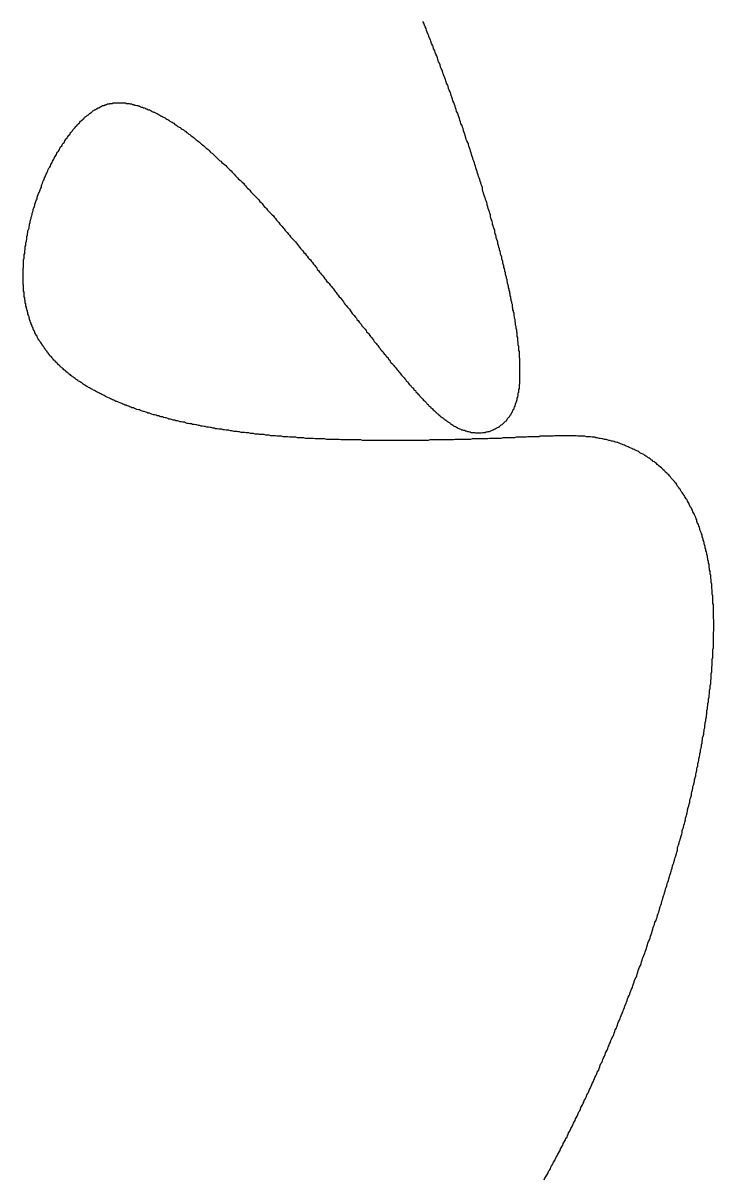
# Model space of a CAD drawing. Header units: millimetres. Extents: x 35 to 605, y 64 to 964.
# Drawn here: x 349.07 to 361.96, y 811.13 to 832.7 of the extents above; entities that cross this region are included whole.
import ezdxf

# ---------------------------------------------------------------- set-up
doc = ezdxf.new("R2010")
doc.units = ezdxf.units.MM
doc.layers.add('DRAW', color=7, linetype='Continuous')

msp = doc.modelspace()

# ---------------------------------------------------------------- linework, layer by layer
at = {"layer": 'DRAW'}
msp.add_polyline3d([(358.787, 811.108, 0), (358.797, 811.128, 0), (358.817, 811.158, 0), (358.827, 811.178, 0), (358.837, 811.198, 0), (358.857, 811.228, 0), (358.867, 811.248, 0), (358.877, 811.278, 0), (358.897, 811.298, 0), (358.907, 811.318, 0), (358.917, 811.348, 0), (358.927, 811.368, 0), (358.947, 811.398, 0), (358.957, 811.418, 0), (358.967, 811.438, 0), (358.987, 811.468, 0), (358.997, 811.488, 0), (359.007, 811.518, 0), (359.017, 811.538, 0), (359.037, 811.568, 0), (359.047, 811.588, 0), (359.057, 811.608, 0), (359.077, 811.638, 0), (359.087, 811.658, 0), (359.097, 811.688, 0), (359.107, 811.708, 0), (359.127, 811.738, 0), (359.137, 811.758, 0), (359.147, 811.788, 0), (359.157, 811.808, 0), (359.177, 811.838, 0), (359.187, 811.858, 0), (359.197, 811.888, 0), (359.217, 811.908, 0), (359.227, 811.938, 0), (359.237, 811.958, 0), (359.247, 811.988, 0), (359.267, 812.018, 0), (359.277, 812.038, 0), (359.287, 812.068, 0), (359.297, 812.088, 0), (359.317, 812.118, 0), (359.327, 812.138, 0), (359.337, 812.168, 0), (359.357, 812.198, 0), (359.367, 812.218, 0), (359.377, 812.248, 0), (359.387, 812.268, 0), (359.407, 812.298, 0), (359.417, 812.328, 0), (359.427, 812.348, 0), (359.437, 812.378, 0), (359.457, 812.398, 0), (359.467, 812.428, 0), (359.477, 812.458, 0), (359.487, 812.478, 0), (359.507, 812.508, 0), (359.517, 812.538, 0), (359.527, 812.558, 0), (359.537, 812.588, 0), (359.557, 812.618, 0), (359.567, 812.638, 0), (359.577, 812.668, 0), (359.587, 812.698, 0), (359.607, 812.718, 0), (359.617, 812.748, 0), (359.627, 812.778, 0), (359.637, 812.798, 0), (359.657, 812.828, 0), (359.667, 812.858, 0), (359.677, 812.888, 0), (359.687, 812.908, 0), (359.707, 812.938, 0), (359.717, 812.968, 0), (359.727, 812.998, 0), (359.737, 813.018, 0), (359.757, 813.048, 0), (359.767, 813.078, 0), (359.777, 813.108, 0), (359.787, 813.138, 0), (359.807, 813.158, 0), (359.817, 813.188, 0), (359.827, 813.218, 0), (359.837, 813.248, 0), (359.847, 813.278, 0), (359.867, 813.298, 0), (359.877, 813.328, 0), (359.887, 813.358, 0), (359.897, 813.388, 0), (359.917, 813.418, 0), (359.927, 813.448, 0), (359.937, 813.478, 0), (359.947, 813.498, 0), (359.967, 813.528, 0), (359.977, 813.558, 0), (359.987, 813.588, 0), (359.997, 813.618, 0), (360.007, 813.648, 0), (360.027, 813.678, 0), (360.037, 813.708, 0), (360.047, 813.738, 0), (360.057, 813.768, 0), (360.077, 813.788, 0), (360.087, 813.818, 0), (360.097, 813.848, 0), (360.107, 813.878, 0), (360.117, 813.908, 0), (360.137, 813.938, 0), (360.147, 813.968, 0), (360.157, 813.998, 0), (360.167, 814.028, 0), (360.177, 814.058, 0), (360.197, 814.088, 0), (360.207, 814.118, 0), (360.217, 814.148, 0), (360.227, 814.178, 0), (360.237, 814.208, 0), (360.257, 814.238, 0), (360.267, 814.268, 0), (360.277, 814.298, 0), (360.287, 814.328, 0), (360.297, 814.358, 0), (360.317, 814.398, 0), (360.327, 814.428, 0), (360.337, 814.458, 0), (360.347, 814.488, 0), (360.357, 814.518, 0), (360.377, 814.548, 0), (360.387, 814.578, 0), (360.397, 814.608, 0), (360.407, 814.638, 0), (360.417, 814.668, 0), (360.437, 814.698, 0), (360.447, 814.738, 0), (360.457, 814.768, 0), (360.467, 814.798, 0), (360.477, 814.828, 0), (360.487, 814.858, 0), (360.507, 814.888, 0), (360.517, 814.918, 0), (360.527, 814.948, 0), (360.537, 814.988, 0), (360.547, 815.018, 0), (360.557, 815.048, 0), (360.567, 815.078, 0), (360.587, 815.108, 0), (360.597, 815.138, 0), (360.607, 815.178, 0), (360.617, 815.208, 0), (360.627, 815.238, 0), (360.637, 815.268, 0), (360.647, 815.298, 0), (360.667, 815.338, 0), (360.677, 815.368, 0), (360.687, 815.398, 0), (360.697, 815.428, 0), (360.707, 815.458, 0), (360.717, 815.498, 0), (360.727, 815.528, 0), (360.737, 815.558, 0), (360.757, 815.588, 0), (360.767, 815.618, 0), (360.777, 815.658, 0), (360.787, 815.688, 0), (360.797, 815.718, 0), (360.807, 815.748, 0), (360.817, 815.788, 0), (360.827, 815.818, 0), (360.837, 815.848, 0), (360.847, 815.878, 0), (360.857, 815.918, 0), (360.877, 815.948, 0), (360.887, 815.978, 0), (360.897, 816.008, 0), (360.907, 816.048, 0), (360.917, 816.078, 0), (360.927, 816.108, 0), (360.937, 816.138, 0), (360.947, 816.178, 0), (360.957, 816.208, 0), (360.967, 816.238, 0), (360.977, 816.268, 0), (360.987, 816.308, 0), (360.997, 816.338, 0), (361.007, 816.368, 0), (361.017, 816.408, 0), (361.027, 816.438, 0), (361.037, 816.468, 0), (361.047, 816.498, 0), (361.057, 816.538, 0), (361.067, 816.568, 0), (361.077, 816.598, 0), (361.087, 816.638, 0), (361.097, 816.668, 0), (361.107, 816.698, 0), (361.117, 816.728, 0), (361.127, 816.768, 0), (361.137, 816.798, 0), (361.147, 816.828, 0), (361.157, 816.868, 0), (361.167, 816.898, 0), (361.177, 816.928, 0), (361.187, 816.968, 0), (361.197, 816.998, 0), (361.207, 817.028, 0), (361.217, 817.058, 0), (361.227, 817.098, 0), (361.237, 817.128, 0), (361.247, 817.158, 0), (361.257, 817.198, 0), (361.267, 817.228, 0), (361.277, 817.258, 0), (361.277, 817.298, 0), (361.287, 817.328, 0), (361.297, 817.358, 0), (361.307, 817.398, 0), (361.317, 817.428, 0), (361.327, 817.458, 0), (361.337, 817.488, 0), (361.347, 817.528, 0), (361.357, 817.558, 0), (361.367, 817.588, 0), (361.367, 817.628, 0), (361.377, 817.658, 0), (361.387, 817.688, 0), (361.397, 817.728, 0), (361.407, 817.758, 0), (361.417, 817.788, 0), (361.427, 817.828, 0), (361.427, 817.858, 0), (361.437, 817.888, 0), (361.447, 817.918, 0), (361.457, 817.958, 0), (361.467, 817.988, 0), (361.467, 818.018, 0), (361.477, 818.058, 0), (361.487, 818.088, 0), (361.497, 818.118, 0), (361.507, 818.158, 0), (361.507, 818.188, 0), (361.517, 818.218, 0), (361.527, 818.248, 0), (361.537, 818.288, 0), (361.537, 818.318, 0), (361.547, 818.348, 0), (361.557, 818.388, 0), (361.567, 818.418, 0), (361.567, 818.448, 0), (361.577, 818.478, 0), (361.587, 818.518, 0), (361.597, 818.548, 0), (361.597, 818.578, 0), (361.607, 818.618, 0), (361.617, 818.648, 0), (361.617, 818.678, 0), (361.627, 818.708, 0), (361.637, 818.748, 0), (361.637, 818.778, 0), (361.647, 818.808, 0), (361.657, 818.838, 0), (361.657, 818.878, 0), (361.667, 818.908, 0), (361.677, 818.938, 0), (361.677, 818.968, 0), (361.687, 819.008, 0), (361.697, 819.038, 0), (361.697, 819.068, 0), (361.707, 819.098, 0), (361.707, 819.138, 0), (361.717, 819.168, 0), (361.727, 819.198, 0), (361.727, 819.228, 0), (361.737, 819.268, 0), (361.737, 819.298, 0), (361.747, 819.328, 0), (361.747, 819.358, 0), (361.757, 819.388, 0), (361.767, 819.428, 0), (361.767, 819.458, 0), (361.777, 819.488, 0), (361.777, 819.518, 0), (361.787, 819.548, 0), (361.787, 819.588, 0), (361.797, 819.618, 0), (361.797, 819.648, 0), (361.807, 819.678, 0), (361.807, 819.708, 0), (361.817, 819.748, 0), (361.817, 819.778, 0), (361.827, 819.808, 0), (361.827, 819.838, 0), (361.827, 819.868, 0), (361.837, 819.898, 0), (361.837, 819.928, 0), (361.847, 819.968, 0), (361.847, 819.998, 0), (361.857, 820.028, 0), (361.857, 820.058, 0), (361.857, 820.088, 0), (361.867, 820.118, 0), (361.867, 820.148, 0), (361.877, 820.188, 0), (361.877, 820.218, 0), (361.877, 820.248, 0), (361.887, 820.278, 0), (361.887, 820.308, 0), (361.887, 820.338, 0), (361.897, 820.368, 0), (361.897, 820.398, 0), (361.897, 820.428, 0), (361.907, 820.458, 0), (361.907, 820.488, 0), (361.907, 820.518, 0), (361.907, 820.558, 0), (361.917, 820.588, 0), (361.917, 820.618, 0), (361.917, 820.648, 0), (361.917, 820.678, 0), (361.927, 820.708, 0), (361.927, 820.738, 0), (361.927, 820.768, 0), (361.927, 820.798, 0), (361.927, 820.828, 0), (361.937, 820.858, 0), (361.937, 820.888, 0), (361.937, 820.918, 0), (361.937, 820.948, 0), (361.937, 820.978, 0), (361.937, 821.008, 0), (361.947, 821.038, 0), (361.947, 821.068, 0), (361.947, 821.098, 0), (361.947, 821.128, 0), (361.947, 821.158, 0), (361.947, 821.188, 0), (361.947, 821.208, 0), (361.947, 821.238, 0), (361.947, 821.268, 0), (361.947, 821.298, 0), (361.947, 821.328, 0), (361.957, 821.358, 0), (361.957, 821.388, 0), (361.957, 821.418, 0), (361.957, 821.448, 0), (361.957, 821.478, 0), (361.957, 821.508, 0), (361.957, 821.528, 0), (361.957, 821.558, 0), (361.947, 821.588, 0), (361.947, 821.618, 0), (361.947, 821.648, 0), (361.947, 821.678, 0), (361.947, 821.698, 0), (361.947, 821.728, 0), (361.947, 821.758, 0), (361.947, 821.788, 0), (361.947, 821.818, 0), (361.947, 821.848, 0), (361.937, 821.868, 0), (361.937, 821.898, 0), (361.937, 821.928, 0), (361.937, 821.958, 0), (361.937, 821.978, 0), (361.937, 822.008, 0), (361.927, 822.038, 0), (361.927, 822.068, 0), (361.927, 822.088, 0), (361.927, 822.118, 0), (361.917, 822.148, 0), (361.917, 822.178, 0), (361.917, 822.198, 0), (361.917, 822.228, 0), (361.907, 822.258, 0), (361.907, 822.278, 0), (361.907, 822.308, 0), (361.897, 822.338, 0), (361.897, 822.358, 0), (361.897, 822.388, 0), (361.887, 822.418, 0), (361.887, 822.438, 0), (361.887, 822.468, 0), (361.877, 822.488, 0), (361.877, 822.518, 0), (361.867, 822.548, 0), (361.867, 822.568, 0), (361.867, 822.598, 0), (361.857, 822.618, 0), (361.857, 822.648, 0), (361.847, 822.678, 0), (361.847, 822.698, 0), (361.837, 822.728, 0), (361.837, 822.748, 0), (361.827, 822.778, 0), (361.827, 822.798, 0), (361.817, 822.828, 0), (361.807, 822.848, 0), (361.807, 822.878, 0), (361.797, 822.898, 0), (361.797, 822.928, 0), (361.787, 822.948, 0), (361.777, 822.978, 0), (361.777, 822.998, 0), (361.767, 823.028, 0), (361.757, 823.048, 0), (361.757, 823.068, 0), (361.747, 823.098, 0), (361.737, 823.118, 0), (361.737, 823.148, 0), (361.727, 823.168, 0), (361.717, 823.188, 0), (361.707, 823.218, 0), (361.697, 823.238, 0), (361.697, 823.268, 0), (361.687, 823.288, 0), (361.677, 823.308, 0), (361.667, 823.338, 0), (361.657, 823.358, 0), (361.647, 823.378, 0), (361.637, 823.398, 0), (361.637, 823.428, 0), (361.627, 823.448, 0), (361.617, 823.468, 0), (361.607, 823.498, 0), (361.597, 823.518, 0), (361.587, 823.538, 0), (361.577, 823.558, 0), (361.567, 823.578, 0), (361.557, 823.608, 0), (361.547, 823.628, 0), (361.537, 823.648, 0), (361.517, 823.668, 0), (361.507, 823.688, 0), (361.497, 823.718, 0), (361.487, 823.738, 0), (361.477, 823.758, 0), (361.467, 823.778, 0), (361.457, 823.798, 0), (361.437, 823.818, 0), (361.427, 823.838, 0), (361.417, 823.858, 0), (361.407, 823.878, 0), (361.387, 823.898, 0), (361.377, 823.918, 0), (361.367, 823.938, 0), (361.347, 823.958, 0), (361.337, 823.978, 0), (361.327, 823.998, 0), (361.307, 824.018, 0), (361.297, 824.038, 0), (361.277, 824.058, 0), (361.267, 824.078, 0), (361.257, 824.098, 0), (361.237, 824.118, 0), (361.227, 824.138, 0), (361.207, 824.158, 0), (361.187, 824.178, 0), (361.177, 824.188, 0), (361.157, 824.208, 0), (361.147, 824.228, 0), (361.127, 824.248, 0), (361.117, 824.268, 0), (361.097, 824.278, 0), (361.077, 824.298, 0), (361.057, 824.318, 0), (361.047, 824.328, 0), (361.027, 824.348, 0), (361.007, 824.368, 0), (360.997, 824.378, 0), (360.977, 824.398, 0), (360.957, 824.418, 0), (360.937, 824.428, 0), (360.917, 824.448, 0), (360.897, 824.458, 0), (360.887, 824.478, 0), (360.867, 824.488, 0), (360.847, 824.508, 0), (360.827, 824.518, 0), (360.807, 824.538, 0), (360.787, 824.548, 0), (360.767, 824.568, 0), (360.747, 824.578, 0), (360.727, 824.588, 0), (360.707, 824.608, 0), (360.687, 824.618, 0), (360.667, 824.628, 0), (360.647, 824.648, 0), (360.617, 824.658, 0), (360.597, 824.668, 0), (360.577, 824.678, 0), (360.557, 824.698, 0), (360.537, 824.708, 0), (360.517, 824.718, 0), (360.487, 824.728, 0), (360.467, 824.738, 0), (360.447, 824.748, 0), (360.427, 824.758, 0), (360.397, 824.768, 0), (360.377, 824.778, 0), (360.357, 824.788, 0), (360.337, 824.798, 0), (360.307, 824.808, 0), (360.287, 824.818, 0), (360.267, 824.828, 0), (360.237, 824.838, 0), (360.217, 824.848, 0), (360.187, 824.858, 0), (360.167, 824.868, 0), (360.147, 824.868, 0), (360.117, 824.878, 0), (360.097, 824.888, 0), (360.067, 824.898, 0), (360.047, 824.898, 0), (360.017, 824.908, 0), (359.997, 824.908, 0), (359.967, 824.918, 0), (359.947, 824.928, 0), (359.917, 824.928, 0), (359.887, 824.938, 0), (359.867, 824.938, 0), (359.837, 824.948, 0), (359.817, 824.948, 0), (359.787, 824.958, 0), (359.757, 824.958, 0), (359.737, 824.968, 0), (359.707, 824.968, 0), (359.687, 824.968, 0), (359.657, 824.978, 0), (359.627, 824.978, 0), (359.607, 824.978, 0), (359.577, 824.978, 0), (359.547, 824.988, 0), (359.517, 824.988, 0), (359.497, 824.988, 0), (359.467, 824.988, 0), (359.437, 824.988, 0), (359.417, 824.988, 0), (359.387, 824.998, 0), (359.357, 824.998, 0), (359.337, 824.998, 0), (359.307, 824.998, 0), (359.277, 824.998, 0), (359.257, 824.998, 0), (359.227, 824.998, 0), (359.197, 824.998, 0), (359.177, 824.998, 0), (359.147, 824.998, 0), (359.117, 824.998, 0), (359.097, 824.998, 0), (359.067, 824.998, 0), (359.037, 824.998, 0), (359.017, 824.998, 0), (358.987, 824.998, 0), (358.957, 824.988, 0), (358.937, 824.988, 0), (358.907, 824.988, 0), (358.877, 824.988, 0), (358.857, 824.988, 0), (358.827, 824.988, 0), (358.797, 824.988, 0), (358.777, 824.988, 0), (358.747, 824.988, 0), (358.717, 824.988, 0), (358.697, 824.978, 0), (358.667, 824.978, 0), (358.637, 824.978, 0), (358.617, 824.978, 0), (358.587, 824.978, 0), (358.557, 824.978, 0), (358.537, 824.978, 0), (358.507, 824.978, 0), (358.477, 824.978, 0), (358.457, 824.968, 0), (358.427, 824.968, 0), (358.397, 824.968, 0), (358.377, 824.968, 0), (358.347, 824.968, 0), (358.317, 824.968, 0), (358.287, 824.968, 0), (358.267, 824.968, 0), (358.237, 824.958, 0), (358.207, 824.958, 0), (358.177, 824.958, 0), (358.157, 824.958, 0), (358.127, 824.958, 0), (358.097, 824.958, 0), (358.067, 824.958, 0), (358.047, 824.958, 0), (358.017, 824.958, 0), (357.987, 824.948, 0), (357.957, 824.948, 0), (357.927, 824.948, 0), (357.907, 824.948, 0), (357.877, 824.948, 0), (357.847, 824.948, 0), (357.817, 824.948, 0), (357.787, 824.948, 0), (357.767, 824.948, 0), (357.737, 824.938, 0), (357.707, 824.938, 0), (357.677, 824.938, 0), (357.647, 824.938, 0), (357.617, 824.938, 0), (357.587, 824.938, 0), (357.567, 824.938, 0), (357.537, 824.938, 0), (357.507, 824.938, 0), (357.477, 824.938, 0), (357.447, 824.938, 0), (357.417, 824.928, 0), (357.387, 824.928, 0), (357.357, 824.928, 0), (357.337, 824.928, 0), (357.307, 824.928, 0), (357.277, 824.928, 0), (357.247, 824.928, 0), (357.217, 824.928, 0), (357.187, 824.928, 0), (357.157, 824.928, 0), (357.127, 824.928, 0), (357.097, 824.918, 0), (357.067, 824.918, 0), (357.037, 824.918, 0), (357.007, 824.918, 0), (356.977, 824.918, 0), (356.957, 824.918, 0), (356.927, 824.918, 0), (356.897, 824.918, 0), (356.867, 824.918, 0), (356.837, 824.918, 0), (356.807, 824.918, 0), (356.777, 824.918, 0), (356.747, 824.918, 0), (356.717, 824.918, 0), (356.687, 824.918, 0), (356.657, 824.918, 0), (356.627, 824.908, 0), (356.597, 824.908, 0), (356.567, 824.908, 0), (356.537, 824.908, 0), (356.507, 824.908, 0), (356.477, 824.908, 0), (356.447, 824.908, 0), (356.417, 824.908, 0), (356.387, 824.908, 0), (356.357, 824.908, 0), (356.327, 824.908, 0), (356.297, 824.908, 0), (356.267, 824.908, 0), (356.237, 824.908, 0), (356.207, 824.908, 0), (356.177, 824.908, 0), (356.147, 824.908, 0), (356.117, 824.908, 0), (356.087, 824.908, 0), (356.057, 824.908, 0), (356.027, 824.908, 0), (355.997, 824.908, 0), (355.967, 824.908, 0), (355.937, 824.908, 0), (355.907, 824.908, 0), (355.877, 824.908, 0), (355.847, 824.908, 0), (355.817, 824.908, 0), (355.787, 824.908, 0), (355.757, 824.908, 0), (355.727, 824.908, 0), (355.697, 824.908, 0), (355.667, 824.908, 0), (355.637, 824.908, 0), (355.607, 824.908, 0), (355.577, 824.908, 0), (355.547, 824.908, 0), (355.517, 824.908, 0), (355.487, 824.908, 0), (355.457, 824.908, 0), (355.427, 824.908, 0), (355.397, 824.908, 0), (355.367, 824.918, 0), (355.327, 824.918, 0), (355.297, 824.918, 0), (355.267, 824.918, 0), (355.237, 824.918, 0), (355.207, 824.918, 0), (355.177, 824.918, 0), (355.147, 824.918, 0), (355.117, 824.918, 0), (355.087, 824.918, 0), (355.057, 824.918, 0), (355.027, 824.918, 0), (354.997, 824.918, 0), (354.967, 824.928, 0), (354.937, 824.928, 0), (354.907, 824.928, 0), (354.877, 824.928, 0), (354.847, 824.928, 0), (354.817, 824.928, 0), (354.787, 824.928, 0), (354.757, 824.928, 0), (354.727, 824.928, 0), (354.697, 824.938, 0), (354.667, 824.938, 0), (354.637, 824.938, 0), (354.607, 824.938, 0), (354.577, 824.938, 0), (354.547, 824.938, 0), (354.517, 824.938, 0), (354.487, 824.948, 0), (354.457, 824.948, 0), (354.427, 824.948, 0), (354.397, 824.948, 0), (354.367, 824.948, 0), (354.337, 824.948, 0), (354.307, 824.958, 0), (354.277, 824.958, 0), (354.247, 824.958, 0), (354.217, 824.958, 0), (354.187, 824.958, 0), (354.157, 824.968, 0), (354.127, 824.968, 0), (354.097, 824.968, 0), (354.067, 824.968, 0), (354.037, 824.968, 0), (354.007, 824.978, 0), (353.977, 824.978, 0), (353.947, 824.978, 0), (353.917, 824.978, 0), (353.887, 824.988, 0), (353.857, 824.988, 0), (353.837, 824.988, 0), (353.807, 824.988, 0), (353.777, 824.998, 0), (353.747, 824.998, 0), (353.717, 824.998, 0), (353.687, 824.998, 0), (353.657, 825.008, 0), (353.627, 825.008, 0), (353.597, 825.008, 0), (353.567, 825.018, 0), (353.537, 825.018, 0), (353.507, 825.018, 0), (353.477, 825.018, 0), (353.457, 825.028, 0), (353.427, 825.028, 0), (353.397, 825.028, 0), (353.367, 825.038, 0), (353.337, 825.038, 0), (353.307, 825.038, 0), (353.277, 825.048, 0), (353.247, 825.048, 0), (353.227, 825.048, 0), (353.197, 825.058, 0), (353.167, 825.058, 0), (353.137, 825.058, 0), (353.107, 825.068, 0), (353.077, 825.068, 0), (353.057, 825.078, 0), (353.027, 825.078, 0), (352.997, 825.078, 0), (352.967, 825.088, 0), (352.937, 825.088, 0), (352.907, 825.098, 0), (352.887, 825.098, 0), (352.857, 825.098, 0), (352.827, 825.108, 0), (352.797, 825.108, 0), (352.777, 825.118, 0), (352.747, 825.118, 0), (352.717, 825.118, 0), (352.687, 825.128, 0), (352.657, 825.128, 0), (352.637, 825.138, 0), (352.607, 825.138, 0), (352.577, 825.148, 0), (352.557, 825.148, 0), (352.527, 825.158, 0), (352.497, 825.158, 0), (352.467, 825.168, 0), (352.447, 825.168, 0), (352.417, 825.178, 0), (352.387, 825.178, 0), (352.367, 825.188, 0), (352.337, 825.188, 0), (352.307, 825.198, 0), (352.287, 825.198, 0), (352.257, 825.208, 0), (352.227, 825.208, 0), (352.207, 825.218, 0), (352.177, 825.218, 0), (352.147, 825.228, 0), (352.127, 825.228, 0), (352.097, 825.238, 0), (352.077, 825.248, 0), (352.047, 825.248, 0), (352.017, 825.258, 0), (351.997, 825.258, 0), (351.967, 825.268, 0), (351.947, 825.278, 0), (351.917, 825.278, 0), (351.897, 825.288, 0), (351.867, 825.288, 0), (351.837, 825.298, 0), (351.817, 825.308, 0), (351.787, 825.308, 0), (351.767, 825.318, 0), (351.737, 825.328, 0), (351.717, 825.328, 0), (351.687, 825.338, 0), (351.667, 825.348, 0), (351.637, 825.348, 0), (351.617, 825.358, 0), (351.597, 825.368, 0), (351.567, 825.368, 0), (351.547, 825.378, 0), (351.517, 825.388, 0), (351.497, 825.388, 0), (351.467, 825.398, 0), (351.447, 825.408, 0), (351.427, 825.418, 0), (351.397, 825.418, 0), (351.377, 825.428, 0), (351.357, 825.438, 0), (351.327, 825.448, 0), (351.307, 825.448, 0), (351.287, 825.458, 0), (351.257, 825.468, 0), (351.237, 825.478, 0), (351.217, 825.478, 0), (351.187, 825.488, 0), (351.167, 825.498, 0), (351.147, 825.508, 0), (351.127, 825.518, 0), (351.097, 825.518, 0), (351.077, 825.528, 0), (351.057, 825.538, 0), (351.037, 825.548, 0), (351.007, 825.558, 0), (350.987, 825.568, 0), (350.967, 825.568, 0), (350.947, 825.578, 0), (350.927, 825.588, 0), (350.907, 825.598, 0), (350.877, 825.608, 0), (350.857, 825.618, 0), (350.837, 825.628, 0), (350.817, 825.638, 0), (350.797, 825.638, 0), (350.777, 825.648, 0), (350.757, 825.658, 0), (350.737, 825.668, 0), (350.717, 825.678, 0), (350.697, 825.688, 0), (350.677, 825.698, 0), (350.647, 825.708, 0), (350.627, 825.718, 0), (350.607, 825.728, 0), (350.597, 825.738, 0), (350.577, 825.748, 0), (350.557, 825.758, 0), (350.537, 825.768, 0), (350.517, 825.778, 0), (350.497, 825.788, 0), (350.477, 825.798, 0), (350.457, 825.808, 0), (350.437, 825.818, 0), (350.417, 825.828, 0), (350.397, 825.838, 0), (350.377, 825.848, 0), (350.367, 825.858, 0), (350.347, 825.868, 0), (350.327, 825.878, 0), (350.307, 825.888, 0), (350.287, 825.898, 0), (350.277, 825.908, 0), (350.257, 825.918, 0), (350.237, 825.928, 0), (350.217, 825.938, 0), (350.207, 825.948, 0), (350.187, 825.958, 0), (350.167, 825.978, 0), (350.147, 825.988, 0), (350.137, 825.998, 0), (350.117, 826.008, 0), (350.097, 826.018, 0), (350.087, 826.028, 0), (350.067, 826.038, 0), (350.057, 826.048, 0), (350.037, 826.068, 0), (350.017, 826.078, 0), (350.007, 826.088, 0), (349.987, 826.098, 0), (349.977, 826.108, 0), (349.957, 826.118, 0), (349.947, 826.138, 0), (349.927, 826.148, 0), (349.917, 826.158, 0), (349.897, 826.168, 0), (349.887, 826.178, 0), (349.867, 826.198, 0), (349.857, 826.208, 0), (349.837, 826.218, 0), (349.827, 826.228, 0), (349.817, 826.248, 0), (349.797, 826.258, 0), (349.787, 826.268, 0), (349.767, 826.278, 0), (349.757, 826.298, 0), (349.747, 826.308, 0), (349.727, 826.318, 0), (349.717, 826.328, 0), (349.707, 826.348, 0), (349.697, 826.358, 0), (349.677, 826.368, 0), (349.667, 826.388, 0), (349.657, 826.398, 0), (349.637, 826.408, 0), (349.627, 826.428, 0), (349.617, 826.438, 0), (349.607, 826.448, 0), (349.597, 826.468, 0), (349.587, 826.478, 0), (349.567, 826.488, 0), (349.557, 826.508, 0), (349.547, 826.518, 0), (349.537, 826.538, 0), (349.527, 826.548, 0), (349.517, 826.558, 0), (349.507, 826.578, 0), (349.497, 826.588, 0), (349.487, 826.598, 0), (349.477, 826.618, 0), (349.467, 826.628, 0), (349.457, 826.648, 0), (349.447, 826.658, 0), (349.437, 826.678, 0), (349.427, 826.688, 0), (349.417, 826.708, 0), (349.407, 826.718, 0), (349.397, 826.738, 0), (349.387, 826.748, 0), (349.377, 826.758, 0), (349.367, 826.778, 0), (349.357, 826.788, 0), (349.347, 826.808, 0), (349.337, 826.828, 0), (349.327, 826.838, 0), (349.327, 826.858, 0), (349.317, 826.868, 0), (349.307, 826.888, 0), (349.297, 826.898, 0), (349.287, 826.918, 0), (349.287, 826.928, 0), (349.277, 826.948, 0), (349.267, 826.968, 0), (349.257, 826.978, 0), (349.257, 826.998, 0), (349.247, 827.018, 0), (349.237, 827.028, 0), (349.237, 827.048, 0), (349.227, 827.058, 0), (349.217, 827.078, 0), (349.217, 827.098, 0), (349.207, 827.118, 0), (349.197, 827.128, 0), (349.197, 827.148, 0), (349.187, 827.168, 0), (349.187, 827.178, 0), (349.177, 827.198, 0), (349.177, 827.218, 0), (349.167, 827.238, 0), (349.167, 827.248, 0), (349.157, 827.268, 0), (349.157, 827.288, 0), (349.147, 827.308, 0), (349.147, 827.328, 0), (349.137, 827.338, 0), (349.137, 827.358, 0), (349.127, 827.378, 0), (349.127, 827.398, 0), (349.117, 827.418, 0), (349.117, 827.438, 0), (349.117, 827.458, 0), (349.107, 827.478, 0), (349.107, 827.498, 0), (349.107, 827.518, 0), (349.097, 827.528, 0), (349.097, 827.548, 0), (349.097, 827.568, 0), (349.087, 827.588, 0), (349.087, 827.608, 0), (349.087, 827.638, 0), (349.087, 827.658, 0), (349.087, 827.678, 0), (349.077, 827.698, 0), (349.077, 827.718, 0), (349.077, 827.738, 0), (349.077, 827.758, 0), (349.077, 827.778, 0), (349.077, 827.798, 0), (349.067, 827.818, 0), (349.067, 827.848, 0), (349.067, 827.868, 0), (349.067, 827.888, 0), (349.067, 827.908, 0), (349.067, 827.928, 0), (349.067, 827.958, 0), (349.067, 827.978, 0), (349.067, 827.998, 0), (349.067, 828.018, 0), (349.067, 828.048, 0), (349.067, 828.068, 0), (349.067, 828.088, 0), (349.067, 828.118, 0), (349.077, 828.138, 0), (349.077, 828.158, 0), (349.077, 828.188, 0), (349.077, 828.208, 0), (349.077, 828.228, 0), (349.077, 828.258, 0), (349.077, 828.278, 0), (349.087, 828.308, 0), (349.087, 828.328, 0), (349.087, 828.348, 0), (349.087, 828.378, 0), (349.097, 828.398, 0), (349.097, 828.428, 0), (349.097, 828.448, 0), (349.107, 828.478, 0), (349.107, 828.498, 0), (349.107, 828.528, 0), (349.117, 828.548, 0), (349.117, 828.578, 0), (349.117, 828.598, 0), (349.127, 828.628, 0), (349.127, 828.648, 0), (349.137, 828.668, 0), (349.137, 828.698, 0), (349.137, 828.718, 0), (349.147, 828.748, 0), (349.147, 828.768, 0), (349.157, 828.798, 0), (349.157, 828.818, 0), (349.167, 828.848, 0), (349.177, 828.868, 0), (349.177, 828.898, 0), (349.187, 828.918, 0), (349.187, 828.948, 0), (349.197, 828.978, 0), (349.197, 828.998, 0), (349.207, 829.028, 0), (349.217, 829.048, 0), (349.217, 829.078, 0), (349.227, 829.098, 0), (349.237, 829.128, 0), (349.237, 829.148, 0), (349.247, 829.178, 0), (349.257, 829.198, 0), (349.257, 829.228, 0), (349.267, 829.248, 0), (349.277, 829.268, 0), (349.287, 829.298, 0), (349.287, 829.318, 0), (349.297, 829.348, 0), (349.307, 829.368, 0), (349.317, 829.398, 0), (349.327, 829.418, 0), (349.327, 829.448, 0), (349.337, 829.468, 0), (349.347, 829.498, 0), (349.357, 829.518, 0), (349.367, 829.538, 0), (349.377, 829.568, 0), (349.387, 829.588, 0), (349.397, 829.618, 0), (349.407, 829.638, 0), (349.407, 829.668, 0), (349.417, 829.688, 0), (349.427, 829.708, 0), (349.437, 829.738, 0), (349.447, 829.758, 0), (349.457, 829.778, 0), (349.467, 829.808, 0), (349.477, 829.828, 0), (349.487, 829.848, 0), (349.497, 829.878, 0), (349.507, 829.898, 0), (349.517, 829.918, 0), (349.527, 829.938, 0), (349.537, 829.968, 0), (349.547, 829.988, 0), (349.567, 830.008, 0), (349.577, 830.028, 0), (349.587, 830.058, 0), (349.597, 830.078, 0), (349.607, 830.098, 0), (349.617, 830.118, 0), (349.627, 830.138, 0), (349.637, 830.158, 0), (349.647, 830.178, 0), (349.667, 830.208, 0), (349.677, 830.228, 0), (349.687, 830.248, 0), (349.697, 830.268, 0), (349.707, 830.288, 0), (349.727, 830.308, 0), (349.737, 830.328, 0), (349.747, 830.348, 0), (349.757, 830.368, 0), (349.767, 830.388, 0), (349.787, 830.408, 0), (349.797, 830.428, 0), (349.807, 830.448, 0), (349.817, 830.458, 0), (349.837, 830.478, 0), (349.847, 830.498, 0), (349.857, 830.518, 0), (349.867, 830.538, 0), (349.887, 830.558, 0), (349.897, 830.568, 0), (349.907, 830.588, 0), (349.917, 830.608, 0), (349.937, 830.618, 0), (349.947, 830.638, 0), (349.957, 830.658, 0), (349.967, 830.668, 0), (349.987, 830.688, 0), (349.997, 830.708, 0), (350.007, 830.718, 0), (350.027, 830.738, 0), (350.037, 830.748, 0), (350.047, 830.768, 0), (350.067, 830.778, 0), (350.077, 830.798, 0), (350.087, 830.808, 0), (350.097, 830.818, 0), (350.117, 830.838, 0), (350.127, 830.848, 0), (350.137, 830.868, 0), (350.157, 830.878, 0), (350.167, 830.888, 0), (350.177, 830.898, 0), (350.197, 830.918, 0), (350.207, 830.928, 0), (350.217, 830.938, 0), (350.227, 830.948, 0), (350.247, 830.958, 0), (350.257, 830.968, 0), (350.267, 830.978, 0), (350.287, 830.988, 0), (350.297, 830.998, 0), (350.307, 831.008, 0), (350.317, 831.018, 0), (350.337, 831.028, 0), (350.347, 831.038, 0), (350.357, 831.048, 0), (350.367, 831.058, 0), (350.387, 831.068, 0), (350.397, 831.078, 0), (350.407, 831.078, 0), (350.417, 831.088, 0), (350.437, 831.098, 0), (350.447, 831.098, 0), (350.457, 831.108, 0), (350.467, 831.118, 0), (350.477, 831.118, 0), (350.497, 831.128, 0), (350.507, 831.138, 0), (350.517, 831.138, 0), (350.527, 831.148, 0), (350.537, 831.148, 0), (350.547, 831.158, 0), (350.557, 831.158, 0), (350.577, 831.158, 0), (350.587, 831.168, 0), (350.597, 831.168, 0), (350.607, 831.178, 0), (350.617, 831.178, 0), (350.627, 831.178, 0), (350.637, 831.188, 0), (350.657, 831.188, 0), (350.667, 831.188, 0), (350.677, 831.188, 0), (350.687, 831.198, 0), (350.697, 831.198, 0), (350.707, 831.198, 0), (350.727, 831.198, 0), (350.737, 831.198, 0), (350.747, 831.208, 0), (350.757, 831.208, 0), (350.767, 831.208, 0), (350.787, 831.208, 0), (350.797, 831.208, 0), (350.807, 831.208, 0), (350.817, 831.208, 0), (350.827, 831.208, 0), (350.847, 831.208, 0), (350.857, 831.208, 0), (350.867, 831.208, 0), (350.887, 831.208, 0), (350.897, 831.208, 0), (350.907, 831.208, 0), (350.927, 831.208, 0), (350.937, 831.208, 0), (350.947, 831.208, 0), (350.967, 831.208, 0), (350.977, 831.208, 0), (350.987, 831.198, 0), (351.007, 831.198, 0), (351.017, 831.198, 0), (351.037, 831.198, 0), (351.047, 831.198, 0), (351.067, 831.188, 0), (351.077, 831.188, 0), (351.087, 831.188, 0), (351.107, 831.178, 0), (351.117, 831.178, 0), (351.137, 831.178, 0), (351.147, 831.168, 0), (351.167, 831.168, 0), (351.187, 831.158, 0), (351.197, 831.158, 0), (351.217, 831.158, 0), (351.227, 831.148, 0), (351.247, 831.148, 0), (351.257, 831.138, 0), (351.277, 831.128, 0), (351.297, 831.128, 0), (351.307, 831.118, 0), (351.327, 831.118, 0), (351.347, 831.108, 0), (351.357, 831.098, 0), (351.377, 831.098, 0), (351.397, 831.088, 0), (351.407, 831.078, 0), (351.427, 831.078, 0), (351.447, 831.068, 0), (351.457, 831.058, 0), (351.477, 831.048, 0), (351.497, 831.038, 0), (351.517, 831.038, 0), (351.527, 831.028, 0), (351.547, 831.018, 0), (351.567, 831.008, 0), (351.587, 830.998, 0), (351.607, 830.988, 0), (351.617, 830.978, 0), (351.637, 830.968, 0), (351.657, 830.958, 0), (351.677, 830.948, 0), (351.697, 830.938, 0), (351.717, 830.928, 0), (351.727, 830.918, 0), (351.747, 830.908, 0), (351.767, 830.898, 0), (351.787, 830.888, 0), (351.807, 830.868, 0), (351.827, 830.858, 0), (351.847, 830.848, 0), (351.867, 830.838, 0), (351.877, 830.828, 0), (351.897, 830.808, 0), (351.917, 830.798, 0), (351.937, 830.788, 0), (351.957, 830.768, 0), (351.977, 830.758, 0), (351.997, 830.748, 0), (352.017, 830.728, 0), (352.037, 830.718, 0), (352.057, 830.708, 0), (352.077, 830.688, 0), (352.097, 830.678, 0), (352.117, 830.658, 0), (352.137, 830.648, 0), (352.157, 830.628, 0), (352.177, 830.618, 0), (352.197, 830.598, 0), (352.217, 830.588, 0), (352.237, 830.568, 0), (352.257, 830.558, 0), (352.277, 830.538, 0), (352.297, 830.518, 0), (352.317, 830.508, 0), (352.337, 830.488, 0), (352.357, 830.478, 0), (352.377, 830.458, 0), (352.397, 830.438, 0), (352.417, 830.428, 0), (352.437, 830.408, 0), (352.457, 830.388, 0), (352.477, 830.368, 0), (352.497, 830.358, 0), (352.517, 830.338, 0), (352.537, 830.318, 0), (352.557, 830.298, 0), (352.577, 830.278, 0), (352.597, 830.268, 0), (352.617, 830.248, 0), (352.637, 830.228, 0), (352.657, 830.208, 0), (352.677, 830.188, 0), (352.697, 830.168, 0), (352.717, 830.148, 0), (352.737, 830.128, 0), (352.757, 830.118, 0), (352.777, 830.098, 0), (352.797, 830.078, 0), (352.827, 830.058, 0), (352.847, 830.038, 0), (352.867, 830.018, 0), (352.887, 829.998, 0), (352.907, 829.978, 0), (352.927, 829.958, 0), (352.947, 829.938, 0), (352.967, 829.918, 0), (352.987, 829.898, 0), (353.007, 829.878, 0), (353.027, 829.848, 0), (353.047, 829.828, 0), (353.067, 829.808, 0), (353.087, 829.788, 0), (353.117, 829.768, 0), (353.137, 829.748, 0), (353.157, 829.728, 0), (353.177, 829.708, 0), (353.197, 829.678, 0), (353.217, 829.658, 0), (353.237, 829.638, 0), (353.257, 829.618, 0), (353.277, 829.598, 0), (353.297, 829.578, 0), (353.317, 829.548, 0), (353.337, 829.528, 0), (353.357, 829.508, 0), (353.377, 829.488, 0), (353.407, 829.458, 0), (353.427, 829.438, 0), (353.447, 829.418, 0), (353.467, 829.398, 0), (353.487, 829.368, 0), (353.507, 829.348, 0), (353.527, 829.328, 0), (353.547, 829.298, 0), (353.567, 829.278, 0), (353.587, 829.258, 0), (353.607, 829.238, 0), (353.627, 829.208, 0), (353.647, 829.188, 0), (353.667, 829.168, 0), (353.697, 829.138, 0), (353.717, 829.118, 0), (353.737, 829.098, 0), (353.757, 829.068, 0), (353.777, 829.048, 0), (353.797, 829.018, 0), (353.817, 828.998, 0), (353.837, 828.978, 0), (353.857, 828.948, 0), (353.877, 828.928, 0), (353.897, 828.908, 0), (353.917, 828.878, 0), (353.937, 828.858, 0), (353.957, 828.828, 0), (353.977, 828.808, 0), (353.997, 828.788, 0), (354.017, 828.758, 0), (354.037, 828.738, 0), (354.057, 828.708, 0), (354.077, 828.688, 0), (354.097, 828.668, 0), (354.127, 828.638, 0), (354.147, 828.618, 0), (354.167, 828.588, 0), (354.187, 828.568, 0), (354.207, 828.538, 0), (354.227, 828.518, 0), (354.247, 828.488, 0), (354.267, 828.468, 0), (354.287, 828.448, 0), (354.307, 828.418, 0), (354.327, 828.398, 0), (354.347, 828.368, 0), (354.367, 828.348, 0), (354.387, 828.318, 0), (354.407, 828.298, 0), (354.427, 828.278, 0), (354.447, 828.248, 0), (354.467, 828.228, 0), (354.487, 828.198, 0), (354.507, 828.178, 0), (354.527, 828.148, 0), (354.547, 828.128, 0), (354.557, 828.098, 0), (354.577, 828.078, 0), (354.597, 828.048, 0), (354.617, 828.028, 0), (354.637, 828.008, 0), (354.657, 827.978, 0), (354.677, 827.958, 0), (354.697, 827.928, 0), (354.717, 827.908, 0), (354.737, 827.878, 0), (354.757, 827.858, 0), (354.777, 827.838, 0), (354.797, 827.808, 0), (354.817, 827.788, 0), (354.837, 827.758, 0), (354.857, 827.738, 0), (354.877, 827.708, 0), (354.887, 827.688, 0), (354.907, 827.668, 0), (354.927, 827.638, 0), (354.947, 827.618, 0), (354.967, 827.588, 0), (354.987, 827.568, 0), (355.007, 827.548, 0), (355.027, 827.518, 0), (355.047, 827.498, 0), (355.057, 827.468, 0), (355.077, 827.448, 0), (355.097, 827.428, 0), (355.117, 827.398, 0), (355.137, 827.378, 0), (355.157, 827.358, 0), (355.177, 827.328, 0), (355.187, 827.308, 0), (355.207, 827.278, 0), (355.227, 827.258, 0), (355.247, 827.238, 0), (355.267, 827.208, 0), (355.287, 827.188, 0), (355.297, 827.168, 0), (355.317, 827.148, 0), (355.337, 827.118, 0), (355.357, 827.098, 0), (355.377, 827.078, 0), (355.387, 827.048, 0), (355.407, 827.028, 0), (355.427, 827.008, 0), (355.447, 826.988, 0), (355.467, 826.958, 0), (355.477, 826.938, 0), (355.497, 826.918, 0), (355.517, 826.898, 0), (355.537, 826.868, 0), (355.547, 826.848, 0), (355.567, 826.828, 0), (355.587, 826.808, 0), (355.607, 826.778, 0), (355.617, 826.758, 0), (355.637, 826.738, 0), (355.657, 826.718, 0), (355.667, 826.698, 0), (355.687, 826.678, 0), (355.707, 826.648, 0), (355.727, 826.628, 0), (355.737, 826.608, 0), (355.757, 826.588, 0), (355.777, 826.568, 0), (355.787, 826.548, 0), (355.807, 826.528, 0), (355.827, 826.508, 0), (355.837, 826.488, 0), (355.857, 826.468, 0), (355.877, 826.448, 0), (355.887, 826.428, 0), (355.907, 826.408, 0), (355.917, 826.378, 0), (355.937, 826.358, 0), (355.957, 826.338, 0), (355.967, 826.328, 0), (355.987, 826.308, 0), (355.997, 826.288, 0), (356.017, 826.268, 0), (356.037, 826.248, 0), (356.047, 826.228, 0), (356.067, 826.208, 0), (356.077, 826.188, 0), (356.097, 826.168, 0), (356.117, 826.148, 0), (356.127, 826.128, 0), (356.147, 826.108, 0), (356.157, 826.098, 0), (356.177, 826.078, 0), (356.187, 826.058, 0), (356.207, 826.038, 0), (356.217, 826.018, 0), (356.237, 826.008, 0), (356.247, 825.988, 0), (356.267, 825.968, 0), (356.277, 825.948, 0), (356.297, 825.938, 0), (356.307, 825.918, 0), (356.327, 825.898, 0), (356.337, 825.888, 0), (356.357, 825.868, 0), (356.367, 825.848, 0), (356.387, 825.838, 0), (356.397, 825.818, 0), (356.417, 825.798, 0), (356.427, 825.788, 0), (356.437, 825.768, 0), (356.457, 825.758, 0), (356.467, 825.738, 0), (356.487, 825.718, 0), (356.497, 825.708, 0), (356.517, 825.688, 0), (356.527, 825.678, 0), (356.537, 825.658, 0), (356.557, 825.648, 0), (356.567, 825.638, 0), (356.587, 825.618, 0), (356.597, 825.608, 0), (356.607, 825.588, 0), (356.627, 825.578, 0), (356.637, 825.558, 0), (356.647, 825.548, 0), (356.667, 825.538, 0), (356.677, 825.518, 0), (356.697, 825.508, 0), (356.707, 825.498, 0), (356.717, 825.478, 0), (356.737, 825.468, 0), (356.747, 825.458, 0), (356.757, 825.448, 0), (356.777, 825.428, 0), (356.787, 825.418, 0), (356.797, 825.408, 0), (356.817, 825.398, 0), (356.827, 825.388, 0), (356.847, 825.368, 0), (356.857, 825.358, 0), (356.867, 825.348, 0), (356.887, 825.338, 0), (356.897, 825.328, 0), (356.907, 825.318, 0), (356.927, 825.308, 0), (356.937, 825.298, 0), (356.957, 825.288, 0), (356.967, 825.278, 0), (356.977, 825.268, 0), (356.997, 825.258, 0), (357.007, 825.248, 0), (357.027, 825.238, 0), (357.037, 825.228, 0), (357.047, 825.218, 0), (357.067, 825.208, 0), (357.077, 825.198, 0), (357.097, 825.188, 0), (357.107, 825.178, 0), (357.127, 825.168, 0), (357.137, 825.168, 0), (357.157, 825.158, 0), (357.167, 825.148, 0), (357.187, 825.138, 0), (357.207, 825.128, 0), (357.217, 825.128, 0), (357.237, 825.118, 0), (357.247, 825.108, 0), (357.267, 825.108, 0), (357.287, 825.098, 0), (357.307, 825.098, 0), (357.317, 825.088, 0), (357.337, 825.088, 0), (357.357, 825.078, 0), (357.377, 825.078, 0), (357.397, 825.068, 0), (357.407, 825.068, 0), (357.427, 825.058, 0), (357.447, 825.058, 0), (357.467, 825.058, 0), (357.487, 825.058, 0), (357.507, 825.048, 0), (357.527, 825.048, 0), (357.557, 825.048, 0), (357.577, 825.048, 0), (357.597, 825.048, 0), (357.617, 825.048, 0), (357.637, 825.058, 0), (357.657, 825.058, 0), (357.687, 825.058, 0), (357.707, 825.068, 0), (357.727, 825.068, 0), (357.747, 825.078, 0), (357.767, 825.078, 0), (357.797, 825.088, 0), (357.817, 825.098, 0), (357.837, 825.108, 0), (357.857, 825.118, 0), (357.877, 825.128, 0), (357.897, 825.138, 0), (357.917, 825.148, 0), (357.937, 825.158, 0), (357.957, 825.168, 0), (357.977, 825.188, 0), (357.987, 825.198, 0), (358.007, 825.208, 0), (358.027, 825.228, 0), (358.037, 825.238, 0), (358.057, 825.258, 0), (358.067, 825.268, 0), (358.087, 825.278, 0), (358.097, 825.298, 0), (358.107, 825.318, 0), (358.117, 825.328, 0), (358.137, 825.348, 0), (358.147, 825.358, 0), (358.157, 825.378, 0), (358.167, 825.388, 0), (358.177, 825.408, 0), (358.187, 825.428, 0), (358.197, 825.438, 0), (358.197, 825.458, 0), (358.207, 825.468, 0), (358.217, 825.488, 0), (358.227, 825.498, 0), (358.227, 825.518, 0), (358.237, 825.528, 0), (358.247, 825.548, 0), (358.247, 825.568, 0), (358.257, 825.578, 0), (358.257, 825.598, 0), (358.267, 825.608, 0), (358.267, 825.628, 0), (358.277, 825.638, 0), (358.277, 825.658, 0), (358.287, 825.668, 0), (358.287, 825.688, 0), (358.287, 825.698, 0), (358.297, 825.718, 0), (358.297, 825.738, 0), (358.307, 825.748, 0), (358.307, 825.768, 0), (358.307, 825.778, 0), (358.307, 825.798, 0), (358.317, 825.808, 0), (358.317, 825.828, 0), (358.317, 825.838, 0), (358.317, 825.858, 0), (358.327, 825.878, 0), (358.327, 825.888, 0), (358.327, 825.908, 0), (358.327, 825.918, 0), (358.327, 825.938, 0), (358.327, 825.958, 0), (358.337, 825.968, 0), (358.337, 825.988, 0), (358.337, 825.998, 0), (358.337, 826.018, 0), (358.337, 826.038, 0), (358.337, 826.048, 0), (358.337, 826.068, 0), (358.337, 826.088, 0), (358.337, 826.098, 0), (358.337, 826.118, 0), (358.337, 826.138, 0), (358.337, 826.148, 0), (358.337, 826.168, 0), (358.337, 826.188, 0), (358.337, 826.198, 0), (358.337, 826.218, 0), (358.337, 826.238, 0), (358.337, 826.258, 0), (358.337, 826.268, 0), (358.337, 826.288, 0), (358.337, 826.308, 0), (358.337, 826.328, 0), (358.337, 826.338, 0), (358.337, 826.358, 0), (358.337, 826.378, 0), (358.337, 826.398, 0), (358.337, 826.418, 0), (358.337, 826.438, 0), (358.327, 826.448, 0), (358.327, 826.468, 0), (358.327, 826.488, 0), (358.327, 826.508, 0), (358.327, 826.528, 0), (358.327, 826.548, 0), (358.327, 826.568, 0), (358.317, 826.588, 0), (358.317, 826.608, 0), (358.317, 826.628, 0), (358.317, 826.648, 0), (358.317, 826.668, 0), (358.307, 826.678, 0), (358.307, 826.698, 0), (358.307, 826.718, 0), (358.307, 826.738, 0), (358.297, 826.768, 0), (358.297, 826.788, 0), (358.297, 826.808, 0), (358.297, 826.828, 0), (358.287, 826.848, 0), (358.287, 826.868, 0), (358.287, 826.888, 0), (358.287, 826.908, 0), (358.277, 826.928, 0), (358.277, 826.948, 0), (358.277, 826.968, 0), (358.267, 826.998, 0), (358.267, 827.018, 0), (358.267, 827.038, 0), (358.257, 827.058, 0), (358.257, 827.078, 0), (358.257, 827.098, 0), (358.247, 827.128, 0), (358.247, 827.148, 0), (358.247, 827.168, 0), (358.237, 827.188, 0), (358.237, 827.218, 0), (358.227, 827.238, 0), (358.227, 827.258, 0), (358.227, 827.278, 0), (358.217, 827.308, 0), (358.217, 827.328, 0), (358.207, 827.348, 0), (358.207, 827.378, 0), (358.197, 827.398, 0), (358.197, 827.418, 0), (358.197, 827.448, 0), (358.187, 827.468, 0), (358.187, 827.488, 0), (358.177, 827.518, 0), (358.177, 827.538, 0), (358.167, 827.558, 0), (358.167, 827.588, 0), (358.157, 827.608, 0), (358.157, 827.638, 0), (358.147, 827.658, 0), (358.147, 827.688, 0), (358.137, 827.708, 0), (358.137, 827.738, 0), (358.127, 827.758, 0), (358.127, 827.788, 0), (358.117, 827.808, 0), (358.107, 827.838, 0), (358.107, 827.858, 0), (358.097, 827.888, 0), (358.097, 827.908, 0), (358.087, 827.938, 0), (358.087, 827.958, 0), (358.077, 827.988, 0), (358.067, 828.008, 0), (358.067, 828.038, 0), (358.057, 828.068, 0), (358.057, 828.088, 0), (358.047, 828.118, 0), (358.037, 828.138, 0), (358.037, 828.168, 0), (358.027, 828.198, 0), (358.017, 828.218, 0), (358.017, 828.248, 0), (358.007, 828.278, 0), (357.997, 828.298, 0), (357.997, 828.328, 0), (357.987, 828.358, 0), (357.977, 828.388, 0), (357.977, 828.408, 0), (357.967, 828.438, 0), (357.957, 828.468, 0), (357.957, 828.488, 0), (357.947, 828.518, 0), (357.937, 828.548, 0), (357.927, 828.578, 0), (357.927, 828.608, 0), (357.917, 828.628, 0), (357.907, 828.658, 0), (357.897, 828.688, 0), (357.897, 828.718, 0), (357.887, 828.748, 0), (357.877, 828.768, 0), (357.867, 828.798, 0), (357.867, 828.828, 0), (357.857, 828.858, 0), (357.847, 828.888, 0), (357.837, 828.918, 0), (357.827, 828.938, 0), (357.827, 828.968, 0), (357.817, 828.998, 0), (357.807, 829.028, 0), (357.797, 829.058, 0), (357.787, 829.088, 0), (357.787, 829.118, 0), (357.777, 829.148, 0), (357.767, 829.178, 0), (357.757, 829.208, 0), (357.747, 829.238, 0), (357.737, 829.268, 0), (357.727, 829.298, 0), (357.727, 829.318, 0), (357.717, 829.348, 0), (357.707, 829.378, 0), (357.697, 829.408, 0), (357.687, 829.438, 0), (357.677, 829.468, 0), (357.667, 829.498, 0), (357.657, 829.528, 0), (357.647, 829.558, 0), (357.637, 829.598, 0), (357.637, 829.628, 0), (357.627, 829.658, 0), (357.617, 829.688, 0), (357.607, 829.718, 0), (357.597, 829.748, 0), (357.587, 829.778, 0), (357.577, 829.808, 0), (357.567, 829.838, 0), (357.557, 829.868, 0), (357.547, 829.898, 0), (357.537, 829.928, 0), (357.527, 829.958, 0), (357.517, 829.998, 0), (357.507, 830.028, 0), (357.497, 830.058, 0), (357.487, 830.088, 0), (357.477, 830.118, 0), (357.467, 830.148, 0), (357.457, 830.178, 0), (357.447, 830.208, 0), (357.437, 830.248, 0), (357.427, 830.278, 0), (357.417, 830.308, 0), (357.407, 830.338, 0), (357.397, 830.368, 0), (357.387, 830.398, 0), (357.377, 830.438, 0), (357.367, 830.468, 0), (357.347, 830.498, 0), (357.337, 830.528, 0), (357.327, 830.558, 0), (357.317, 830.598, 0), (357.307, 830.628, 0), (357.297, 830.658, 0), (357.287, 830.688, 0), (357.277, 830.728, 0), (357.267, 830.758, 0), (357.257, 830.788, 0), (357.237, 830.818, 0), (357.227, 830.858, 0), (357.217, 830.888, 0), (357.207, 830.918, 0), (357.197, 830.948, 0), (357.187, 830.988, 0), (357.177, 831.018, 0), (357.157, 831.048, 0), (357.147, 831.088, 0), (357.137, 831.118, 0), (357.127, 831.148, 0), (357.117, 831.178, 0), (357.107, 831.218, 0), (357.087, 831.248, 0), (357.077, 831.278, 0), (357.067, 831.318, 0), (357.057, 831.348, 0), (357.047, 831.378, 0), (357.037, 831.418, 0), (357.017, 831.448, 0), (357.007, 831.478, 0), (356.997, 831.518, 0), (356.987, 831.548, 0), (356.967, 831.578, 0), (356.957, 831.618, 0), (356.947, 831.648, 0), (356.937, 831.678, 0), (356.917, 831.718, 0), (356.907, 831.748, 0), (356.897, 831.778, 0), (356.887, 831.818, 0), (356.867, 831.848, 0), (356.857, 831.878, 0), (356.847, 831.918, 0), (356.837, 831.948, 0), (356.817, 831.978, 0), (356.807, 832.018, 0), (356.797, 832.048, 0), (356.787, 832.088, 0), (356.767, 832.118, 0), (356.757, 832.148, 0), (356.747, 832.188, 0), (356.727, 832.218, 0), (356.717, 832.258, 0), (356.707, 832.288, 0), (356.687, 832.318, 0), (356.677, 832.358, 0), (356.667, 832.388, 0), (356.647, 832.428, 0), (356.637, 832.458, 0), (356.627, 832.488, 0), (356.607, 832.528, 0), (356.597, 832.558, 0), (356.587, 832.598, 0), (356.567, 832.628, 0), (356.557, 832.658, 0), (356.547, 832.698, 0), (356.527, 832.728, 0)], dxfattribs=at)

doc.saveas('drawing.dxf')
